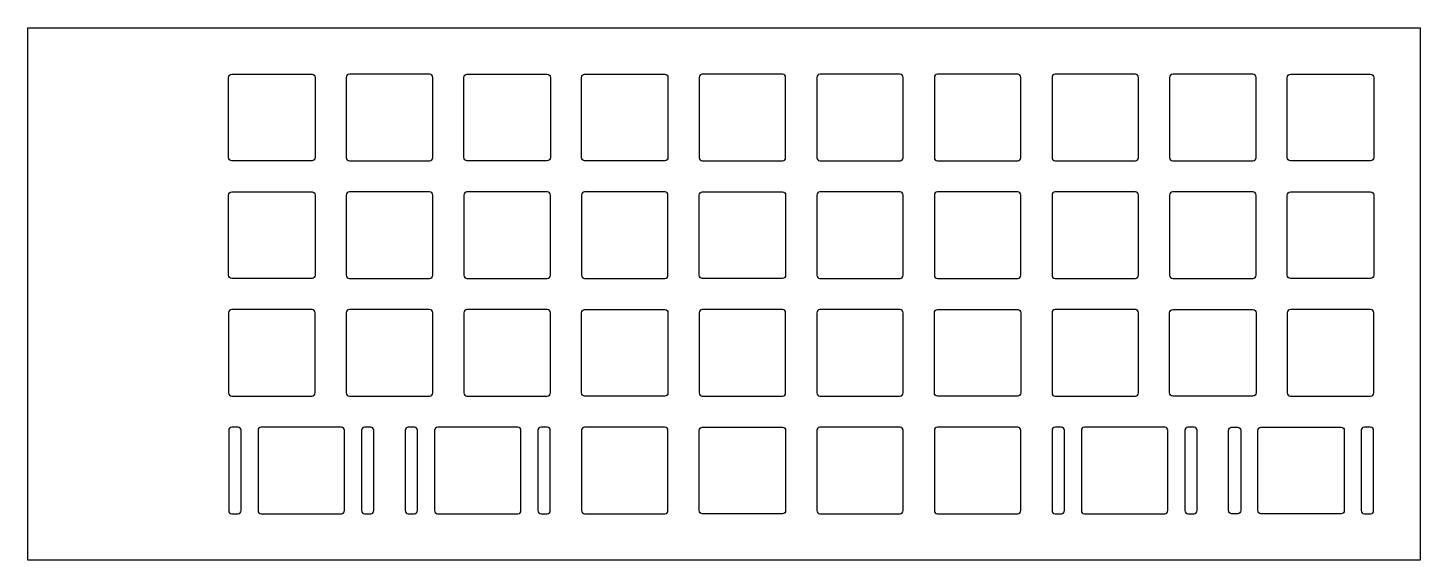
# Model space of a CAD drawing. Header units: millimetres. Extents: x 0 to 225, y 0 to 86.
import ezdxf

# ---------------------------------------------------------------- set-up
doc = ezdxf.new("R2010")
doc.units = ezdxf.units.MM

msp = doc.modelspace()

# ---------------------------------------------------------------- linework, layer by layer
at = {"layer": 'INTERIOR_PROFILES'}
for points in [[(46.525, 65.175, -0.41421356), (46.025, 64.675), (33.025, 64.675, -0.41421356), (32.525, 65.175), (32.525, 78.175, -0.41421356), (33.025, 78.675), (46.025, 78.675, -0.41421356), (46.525, 78.175)], [(52.075, 64.675), (65.075, 64.675, 0.41421356), (65.575, 65.175), (65.575, 78.175, 0.41421356), (65.075, 78.675), (52.075, 78.675, 0.41421356), (51.575, 78.175), (51.575, 65.175, 0.41421356)], [(71.125, 64.675, -0.41421356), (70.625, 65.175), (70.625, 78.175, -0.41421356), (71.125, 78.675), (84.125, 78.675, -0.41421356), (84.625, 78.175), (84.625, 65.175, -0.41421356), (84.125, 64.675)], [(90.175, 64.675, -0.41421356), (89.675, 65.175), (89.675, 78.175, -0.41421356), (90.175, 78.675), (103.175, 78.675, -0.41421356), (103.675, 78.175), (103.675, 65.175, -0.41421356), (103.175, 64.675)], [(122.225, 78.675), (109.225, 78.675, 0.41421356), (108.725, 78.175), (108.725, 65.175, 0.41421356), (109.225, 64.675), (122.225, 64.675, 0.41421356), (122.725, 65.175), (122.725, 78.175, 0.41421356)], [(128.275, 64.675), (141.275, 64.675, 0.41421356), (141.775, 65.175), (141.775, 78.175, 0.41421356), (141.275, 78.675), (128.275, 78.675, 0.41421356), (127.775, 78.175), (127.775, 65.175, 0.41421356)], [(160.325, 78.675), (147.325, 78.675, 0.41421356), (146.825, 78.175), (146.825, 65.175, 0.41421356), (147.325, 64.675), (160.325, 64.675, 0.41421356), (160.825, 65.175), (160.825, 78.175, 0.41421356)], [(165.875, 78.175), (165.875, 65.175, 0.41421356), (166.375, 64.675), (179.375, 64.675, 0.41421356), (179.875, 65.175), (179.875, 78.175, 0.41421356), (179.375, 78.675), (166.375, 78.675, 0.41421356)], [(185.425, 64.675), (198.425, 64.675, 0.41421356), (198.925, 65.175), (198.925, 78.175, 0.41421356), (198.425, 78.675), (185.425, 78.675, 0.41421356), (184.925, 78.175), (184.925, 65.175, 0.41421356)], [(204.475, 64.675, -0.41421356), (203.975, 65.175), (203.975, 78.175, -0.41421356), (204.475, 78.675), (217.475, 78.675, -0.41421356), (217.975, 78.175), (217.975, 65.175, -0.41421356), (217.475, 64.675)], [(33.025, 45.625, -0.41421356), (32.525, 46.125), (32.525, 59.125, -0.41421356), (33.025, 59.625), (46.025, 59.625, -0.41421356), (46.525, 59.125), (46.525, 46.125, -0.41421356), (46.025, 45.625)], [(51.575, 59.125), (51.575, 46.125, 0.41421356), (52.075, 45.625), (65.075, 45.625, 0.41421356), (65.575, 46.125), (65.575, 59.125, 0.41421356), (65.075, 59.625), (52.075, 59.625, 0.41421356)], [(71.125, 45.625), (84.125, 45.625, 0.41421356), (84.625, 46.125), (84.625, 59.125, 0.41421356), (84.125, 59.625), (71.125, 59.625, 0.41421356), (70.625, 59.125), (70.625, 46.125, 0.41421356)], [(103.175, 59.625), (90.175, 59.625, 0.41421356), (89.675, 59.125), (89.675, 46.125, 0.41421356), (90.175, 45.625), (103.175, 45.625, 0.41421356), (103.675, 46.125), (103.675, 59.125, 0.41421356)], [(109.225, 45.625, -0.41421356), (108.725, 46.125), (108.725, 59.125, -0.41421356), (109.225, 59.625), (122.225, 59.625, -0.41421356), (122.725, 59.125), (122.725, 46.125, -0.41421356), (122.225, 45.625)], [(127.775, 59.125), (127.775, 46.125, 0.41421356), (128.275, 45.625), (141.275, 45.625, 0.41421356), (141.775, 46.125), (141.775, 59.125, 0.41421356), (141.275, 59.625), (128.275, 59.625, 0.41421356)], [(160.325, 59.625), (147.325, 59.625, 0.41421356), (146.825, 59.125), (146.825, 46.125, 0.41421356), (147.325, 45.625), (160.325, 45.625, 0.41421356), (160.825, 46.125), (160.825, 59.125, 0.41421356)], [(165.875, 59.125), (165.875, 46.125, 0.41421356), (166.375, 45.625), (179.375, 45.625, 0.41421356), (179.875, 46.125), (179.875, 59.125, 0.41421356), (179.375, 59.625), (166.375, 59.625, 0.41421356)], [(184.925, 59.125), (184.925, 46.125, 0.41421356), (185.425, 45.625), (198.425, 45.625, 0.41421356), (198.925, 46.125), (198.925, 59.125, 0.41421356), (198.425, 59.625), (185.425, 59.625, 0.41421356)], [(203.975, 59.125, -0.41421356), (204.475, 59.625), (217.475, 59.625, -0.41421356), (217.975, 59.125), (217.975, 46.125, -0.41421356), (217.475, 45.625), (204.475, 45.625, -0.41421356), (203.975, 46.125)], [(46.025, 40.575), (33.025, 40.575, 0.41421356), (32.525, 40.075), (32.525, 27.075, 0.41421356), (33.025, 26.575), (46.025, 26.575, 0.41421356), (46.525, 27.075), (46.525, 40.075, 0.41421356)], [(51.575, 40.075), (51.575, 27.075, 0.41421356), (52.075, 26.575), (65.075, 26.575, 0.41421356), (65.575, 27.075), (65.575, 40.075, 0.41421356), (65.075, 40.575), (52.075, 40.575, 0.41421356)], [(71.125, 26.575), (84.125, 26.575, 0.41421356), (84.625, 27.075), (84.625, 40.075, 0.41421356), (84.125, 40.575), (71.125, 40.575, 0.41421356), (70.625, 40.075), (70.625, 27.075, 0.41421356)], [(103.175, 40.575, -0.41421356), (103.675, 40.075), (103.675, 27.075, -0.41421356), (103.175, 26.575), (90.175, 26.575, -0.41421356), (89.675, 27.075), (89.675, 40.075, -0.41421356), (90.175, 40.575)], [(108.725, 40.075), (108.725, 27.075, 0.41421356), (109.225, 26.575), (122.225, 26.575, 0.41421356), (122.725, 27.075), (122.725, 40.075, 0.41421356), (122.225, 40.575), (109.225, 40.575, 0.41421356)], [(141.775, 27.075), (141.775, 40.075, 0.41421356), (141.275, 40.575), (128.275, 40.575, 0.41421356), (127.775, 40.075), (127.775, 27.075, 0.41421356), (128.275, 26.575), (141.275, 26.575, 0.41421356)], [(160.825, 27.075, -0.41421356), (160.325, 26.575), (147.325, 26.575, -0.41421356), (146.825, 27.075), (146.825, 40.075, -0.41421356), (147.325, 40.575), (160.325, 40.575, -0.41421356), (160.825, 40.075)], [(179.875, 27.075), (179.875, 40.075, 0.41421356), (179.375, 40.575), (166.375, 40.575, 0.41421356), (165.875, 40.075), (165.875, 27.075, 0.41421356), (166.375, 26.575), (179.375, 26.575, 0.41421356)], [(198.425, 40.575, -0.41421356), (198.925, 40.075), (198.925, 27.075, -0.41421356), (198.425, 26.575), (185.425, 26.575, -0.41421356), (184.925, 27.075), (184.925, 40.075, -0.41421356), (185.425, 40.575)], [(203.975, 40.075), (203.975, 27.075, 0.41421356), (204.475, 26.575), (217.475, 26.575, 0.41421356), (217.975, 27.075), (217.975, 40.075, 0.41421356), (217.475, 40.575), (204.475, 40.575, 0.41421356)], [(34.5375, 8.025), (34.5375, 21.025, 0.41421356), (34.0375, 21.525), (33.0375, 21.525, 0.41421356), (32.5375, 21.025), (32.5375, 8.025, 0.41421356), (33.0375, 7.525), (34.0375, 7.525, 0.41421356)], [(37.2875, 21.025), (37.2875, 8.025, 0.41421356), (37.7875, 7.525), (50.7875, 7.525, 0.41421356), (51.2875, 8.025), (51.2875, 21.025, 0.41421356), (50.7875, 21.525), (37.7875, 21.525, 0.41421356)], [(54.0375, 21.025), (54.0375, 8.025, 0.41421356), (54.5375, 7.525), (55.5375, 7.525, 0.41421356), (56.0375, 8.025), (56.0375, 21.025, 0.41421356), (55.5375, 21.525), (54.5375, 21.525, 0.41421356)], [(61.1125, 21.025), (61.1125, 8.025, 0.41421356), (61.6125, 7.525), (62.6125, 7.525, 0.41421356), (63.1125, 8.025), (63.1125, 21.025, 0.41421356), (62.6125, 21.525), (61.6125, 21.525, 0.41421356)], [(65.8625, 21.025), (65.8625, 8.025, 0.41421356), (66.3625, 7.525), (79.3625, 7.525, 0.41421356), (79.8625, 8.025), (79.8625, 21.025, 0.41421356), (79.3625, 21.525), (66.3625, 21.525, 0.41421356)], [(82.6125, 21.025), (82.6125, 8.025, 0.41421356), (83.1125, 7.525), (84.1125, 7.525, 0.41421356), (84.6125, 8.025), (84.6125, 21.025, 0.41421356), (84.1125, 21.525), (83.1125, 21.525, 0.41421356)], [(103.675, 8.025), (103.675, 21.025, 0.41421356), (103.175, 21.525), (90.175, 21.525, 0.41421356), (89.675, 21.025), (89.675, 8.025, 0.41421356), (90.175, 7.525), (103.175, 7.525, 0.41421356)], [(109.225, 7.525, -0.41421356), (108.725, 8.025), (108.725, 21.025, -0.41421356), (109.225, 21.525), (122.225, 21.525, -0.41421356), (122.725, 21.025), (122.725, 8.025, -0.41421356), (122.225, 7.525)], [(141.275, 21.525), (128.275, 21.525, 0.41421356), (127.775, 21.025), (127.775, 8.025, 0.41421356), (128.275, 7.525), (141.275, 7.525, 0.41421356), (141.775, 8.025), (141.775, 21.025, 0.41421356)], [(160.325, 21.525), (147.325, 21.525, 0.41421356), (146.825, 21.025), (146.825, 8.025, 0.41421356), (147.325, 7.525), (160.325, 7.525, 0.41421356), (160.825, 8.025), (160.825, 21.025, 0.41421356)], [(167.3875, 21.525), (166.3875, 21.525, 0.41421356), (165.8875, 21.025), (165.8875, 8.025, 0.41421356), (166.3875, 7.525), (167.3875, 7.525, 0.41421356), (167.8875, 8.025), (167.8875, 21.025, 0.41421356)], [(170.6375, 21.025), (170.6375, 8.025, 0.41421356), (171.1375, 7.525), (184.1375, 7.525, 0.41421356), (184.6375, 8.025), (184.6375, 21.025, 0.41421356), (184.1375, 21.525), (171.1375, 21.525, 0.41421356)], [(187.3875, 21.025), (187.3875, 8.025, 0.41421356), (187.8875, 7.525), (188.8875, 7.525, 0.41421356), (189.3875, 8.025), (189.3875, 21.025, 0.41421356), (188.8875, 21.525), (187.8875, 21.525, 0.41421356)], [(194.9625, 7.525, -0.41421356), (194.4625, 8.025), (194.4625, 21.025, -0.41421356), (194.9625, 21.525), (195.9625, 21.525, -0.41421356), (196.4625, 21.025), (196.4625, 8.025, -0.41421356), (195.9625, 7.525)], [(199.7125, 7.525, -0.41421356), (199.2125, 8.025), (199.2125, 21.025, -0.41421356), (199.7125, 21.525), (212.7125, 21.525, -0.41421356), (213.2125, 21.025), (213.2125, 8.025, -0.41421356), (212.7125, 7.525)], [(216.4625, 7.525), (217.4625, 7.525, 0.41421356), (217.9625, 8.025), (217.9625, 21.025, 0.41421356), (217.4625, 21.525), (216.4625, 21.525, 0.41421356), (215.9625, 21.025), (215.9625, 8.025, 0.41421356)]]:
    msp.add_lwpolyline(points, format="xyb", close=True, dxfattribs=at)
at = {"layer": 'OUTER_PROFILES'}
msp.add_lwpolyline([(0, 86.2), (225.5, 86.2), (225.5, 0), (0, 0)], close=True, dxfattribs=at)

doc.saveas('drawing.dxf')
